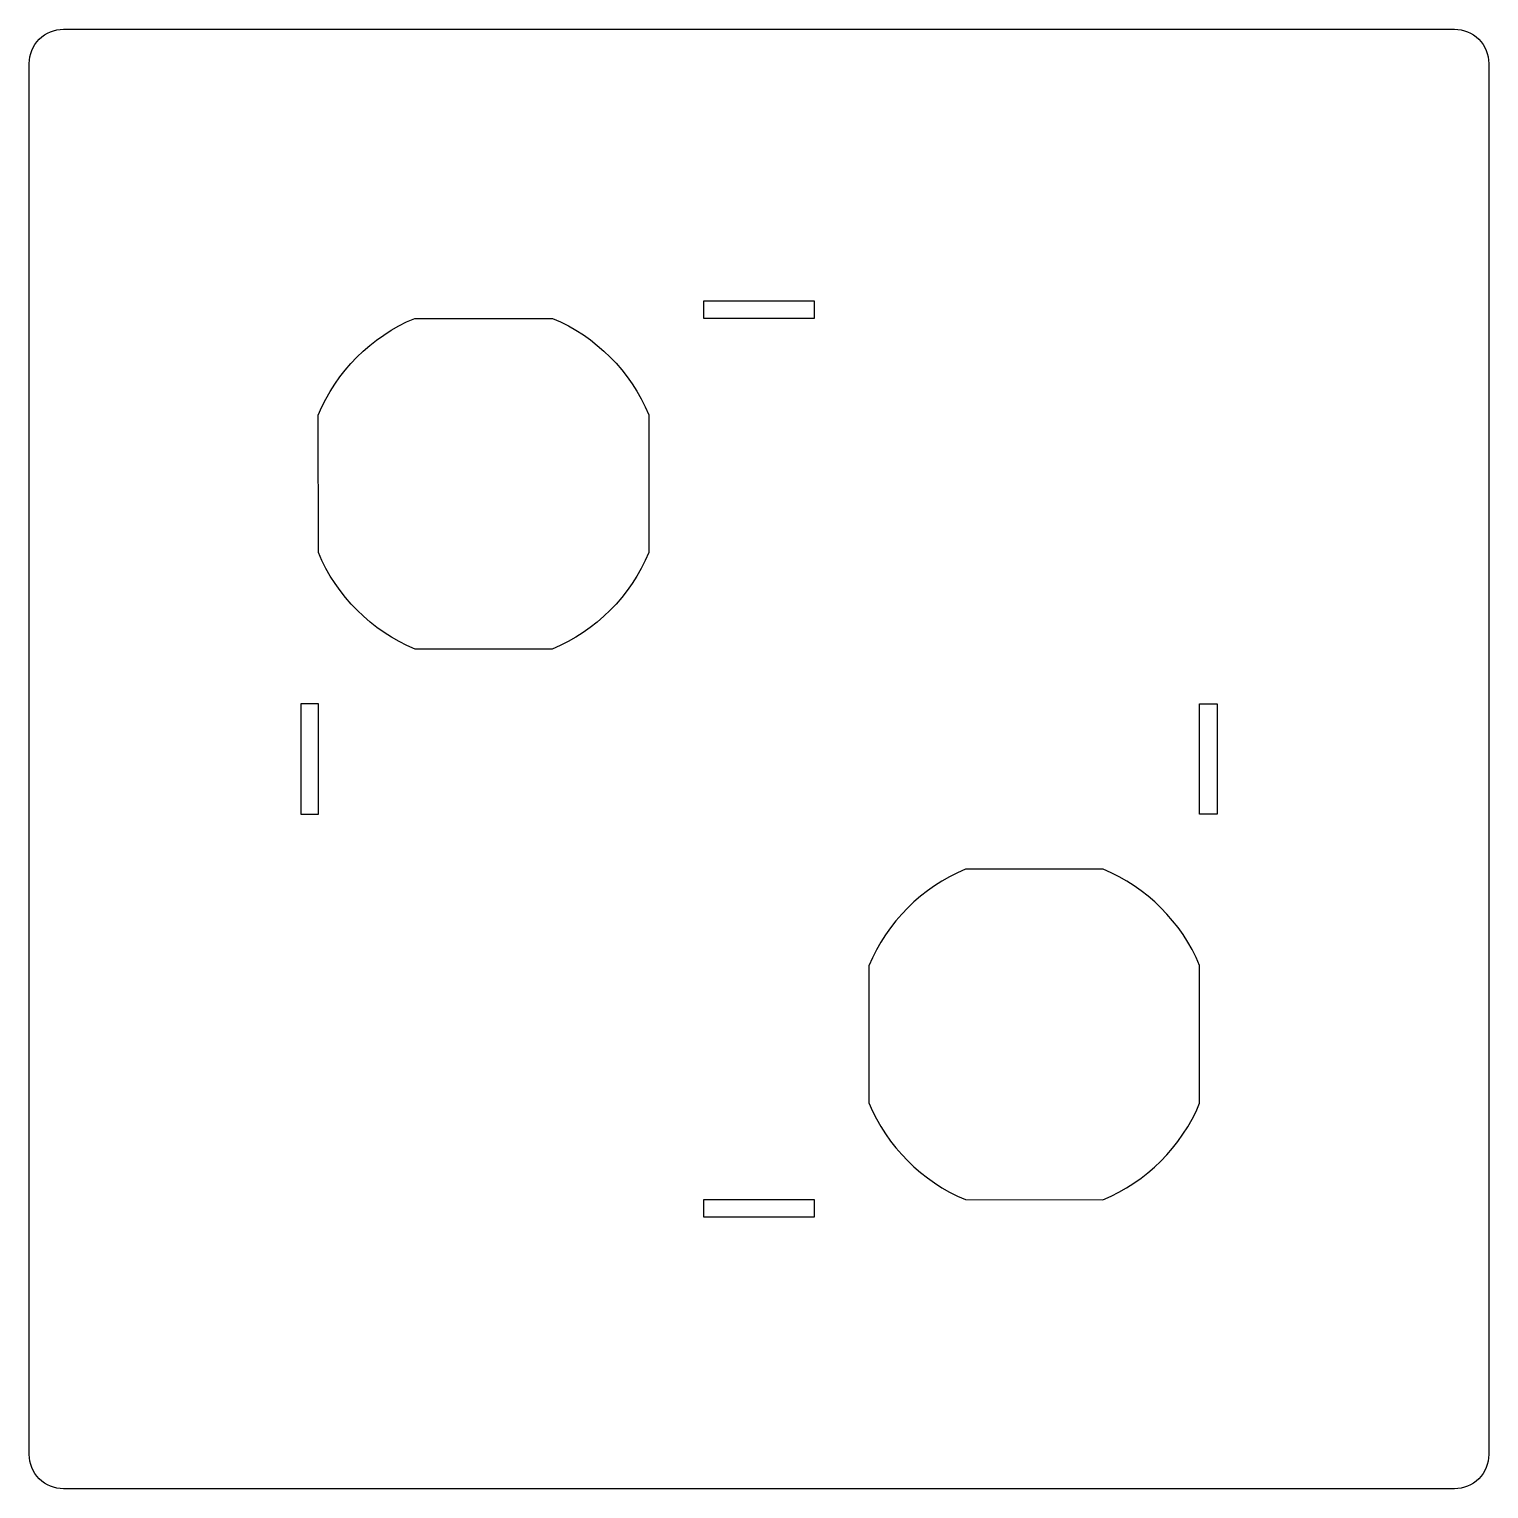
# Model space of a CAD drawing. Header units: millimetres. Extents: x -132 to 132, y -132 to 132.
import ezdxf

# ---------------------------------------------------------------- set-up
doc = ezdxf.new("R2010")
doc.units = ezdxf.units.MM
doc.layers.get('0').update_dxf_attribs({"linetype": 'CONTINUOUS'})

msp = doc.modelspace()

# ---------------------------------------------------------------- linework, layer by layer
for p, q in [((-62.5, 80), (-37.5, 80)), ((80, -62.5), (80, -37.5))]:
    msp.add_line(p, q)
for points in [[(-126.25, 132.5), (126.25, 132.5, -0.414214), (132.5, 126.25), (132.5, -126.25, -0.414214), (126.25, -132.5), (-126.25, -132.5, -0.414214), (-132.5, -126.25), (-132.5, 126.25, -0.414214)], [(-80.03, 62.44, -0.198368), (-62.5, 80), (-37.5, 80, -0.197825), (-20, 62.5), (-20, 37.5, -0.198368), (-37.56, 19.97), (-62.44, 19.97, -0.198368), (-80, 37.5)], [(80, -62.5), (80, -37.5, 0.197825), (62.5, -20), (37.5, -20, 0.198368), (19.97, -37.56), (19.97, -62.44, 0.198368), (37.5, -80), (62.44, -80.03, 0.198368)]]:
    msp.add_lwpolyline(points, format="xyb", close=True)
for points in [[(10, 80), (-10, 80), (-10, 83.17), (10, 83.17)], [(-80, -10), (-80, 10), (-83.17, 10), (-83.17, -10)], [(80, 10), (83.17, 10), (83.17, -10), (80, -10)], [(10, -80), (10, -83.17), (-10, -83.17), (-10, -80)]]:
    msp.add_lwpolyline(points, close=True)

doc.saveas('drawing.dxf')
